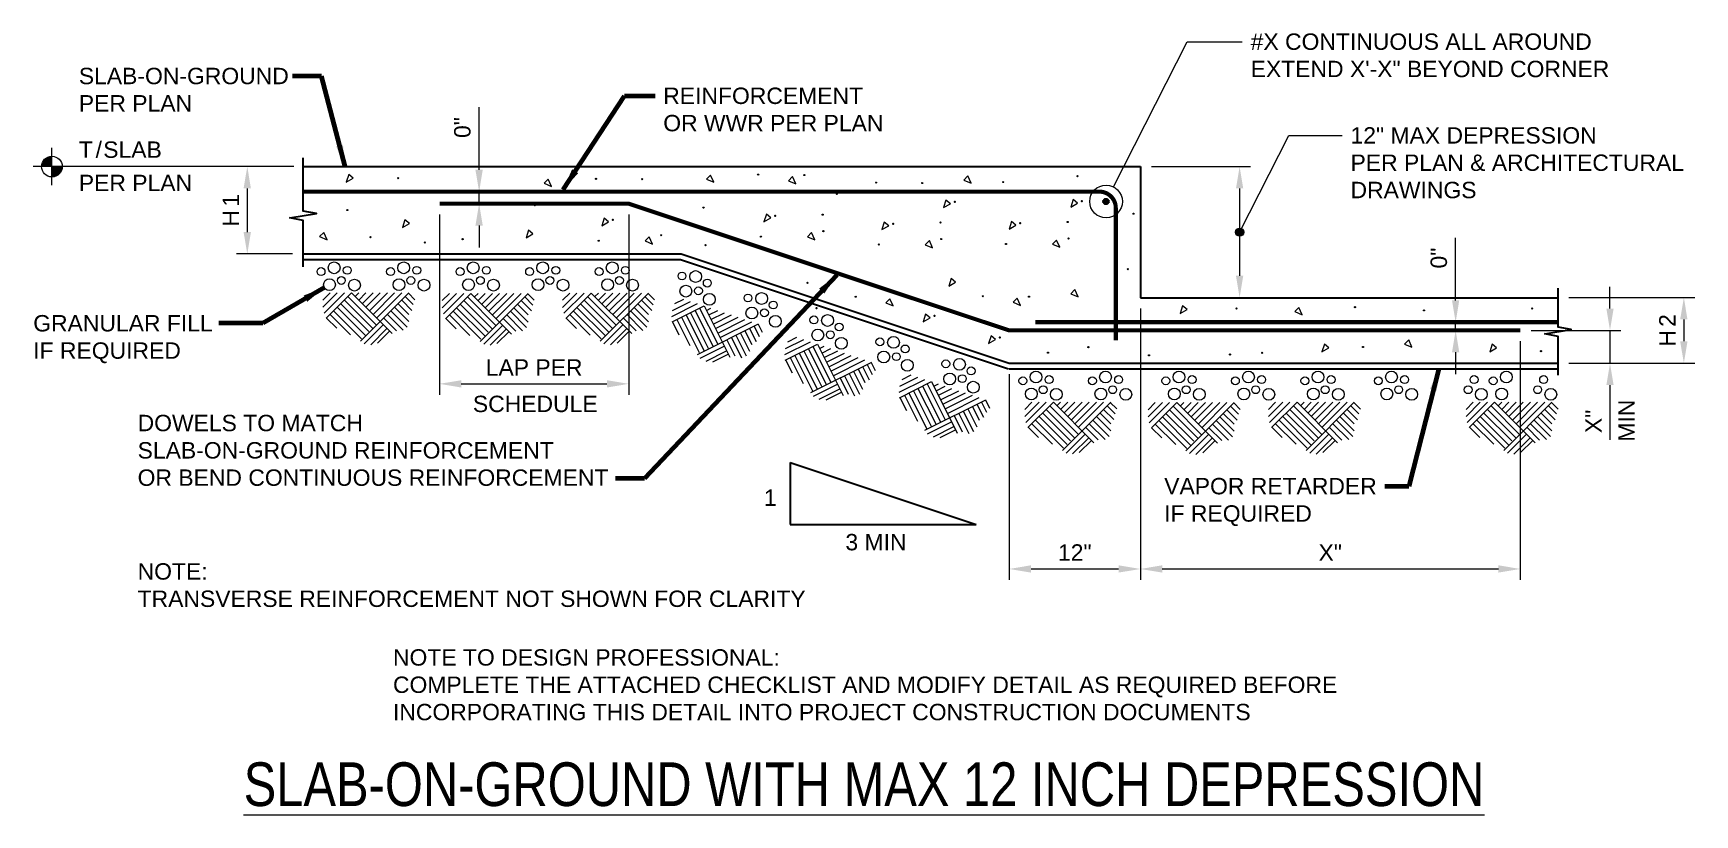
# Model space of a CAD drawing. Header units: inches. Extents: x 146 to 298, y 330 to 402.
import ezdxf

# ---------------------------------------------------------------- set-up
doc = ezdxf.new("R2010")
doc.units = ezdxf.units.IN
doc.header["$LTSCALE"] = 5
doc.header["$MEASUREMENT"] = 0
doc.linetypes.add('HIDDEN', pattern=[0.375, 0.25, -0.125])
for name, color, linetype, lineweight in [('S-ANNO-DIMS', 1, 'Continuous', 20), ('S-ANNO-TEXT', 7, 'Continuous', 20), ('S-DELT-PATT', 7, 'Continuous', 15), ('S-DETL', 3, 'Continuous', 30)]:
    doc.layers.add(name, color=color, linetype=linetype, lineweight=lineweight)
doc.styles.add('Romans', font='arial.ttf')
doc.dimstyles.get("Standard").update_dxf_attribs({"dimtxt": 0.18, "dimasz": 0.18, "dimexe": 0.18, "dimexo": 0.0625, "dimgap": 0.09, "dimtad": 0, "dimtih": 1, "dimtoh": 1, "dimdec": 4, "dimzin": 0, "dimdsep": 46, "dimtxsty": 'Standard', "dimcen": 0.09, "dimadec": 0, "dimazin": 0, "dimtfac": 1, "dimtdec": 4, "dimtofl": 0, "dimtmove": 0, "dimatfit": 3, "dimfxl": 1, "dimtolj": 1, "dimtzin": 0, "dimarcsym": 0})

# ---------------------------------------------------------------- blocks, each defined once
blk = doc.blocks.new('*D2')
at = {"layer": 'Defpoints', "color": 0, "transparency": 16777216}
for p in [(246.82, 377.8), (234.82, 371.8), (246.82, 352.96)]:
    blk.add_point(p, dxfattribs=at)
at = {"layer": 'S-ANNO-DIMS', "transparency": 16777216}
for p, q in [((246.82, 376.8), (246.82, 351.96)), ((234.82, 370.8), (234.82, 351.96)), ((236.82, 352.96), (244.82, 352.96))]:
    blk.add_line(p, q, dxfattribs=at)
for points in [[(236.82, 353.3), (236.82, 352.63), (234.82, 352.96)], [(244.82, 353.3), (244.82, 352.63), (246.82, 352.96)]]:
    blk.add_solid(points, dxfattribs=at)
at = {"layer": 'S-ANNO-DIMS', "transparency": 16777216, "insert": (240.82, 354.47), "char_height": 1.5, "attachment_point": 5, "style": 'Romans'}
blk.add_mtext('\\A1;12"', dxfattribs=at)
blk = doc.blocks.new('*D3')
at = {"layer": 'Defpoints', "color": 0, "transparency": 16777216}
for p in [(182.7, 386.4), (200.02, 386.4), (200.02, 369.91)]:
    blk.add_point(p, dxfattribs=at)
at = {"layer": 'S-ANNO-DIMS', "transparency": 16777216}
for p, q in [((182.7, 385.4), (182.7, 368.91)), ((200.02, 385.4), (200.02, 368.91)), ((184.7, 369.91), (198.02, 369.91))]:
    blk.add_line(p, q, dxfattribs=at)
for points in [[(184.7, 370.24), (184.7, 369.57), (182.7, 369.91)], [(198.02, 370.24), (198.02, 369.57), (200.02, 369.91)]]:
    blk.add_solid(points, dxfattribs=at)
blk = doc.blocks.new('*D4')
at = {"layer": 'Defpoints', "color": 0, "transparency": 16777216}
for p in [(285.03, 377.8), (285.03, 371.8), (296.54, 371.8)]:
    blk.add_point(p, dxfattribs=at)
at = {"layer": 'S-ANNO-DIMS', "transparency": 16777216}
for p, q in [((286.03, 377.8), (297.54, 377.8)), ((296.54, 375.8), (296.54, 373.8)), ((286.03, 371.8), (297.54, 371.8))]:
    blk.add_line(p, q, dxfattribs=at)
for points in [[(296.2, 375.8), (296.87, 375.8), (296.54, 377.8)], [(296.2, 373.8), (296.87, 373.8), (296.54, 371.8)]]:
    blk.add_solid(points, dxfattribs=at)
at = {"layer": 'S-ANNO-DIMS', "transparency": 16777216, "insert": (295.03, 374.8), "char_height": 1.5, "attachment_point": 5, "rotation": 90, "style": 'Romans'}
blk.add_mtext('\\A1;{\\T1.2;H}2', dxfattribs=at)
blk = doc.blocks.new('*D5')
at = {"layer": 'Defpoints', "color": 0, "transparency": 16777216}
for p in [(271.03, 375.55), (269.28, 374.8), (275.66, 374.8)]:
    blk.add_point(p, dxfattribs=at)
at = {"layer": 'S-ANNO-DIMS', "transparency": 16777216}
for p, q in [((275.66, 377.55), (275.66, 383.28)), ((272.03, 375.55), (276.66, 375.55)), ((275.66, 374.8), (275.66, 375.55)), ((270.28, 374.8), (276.66, 374.8)), ((275.66, 372.8), (275.66, 370.8))]:
    blk.add_line(p, q, dxfattribs=at)
for points in [[(275.33, 377.55), (275.99, 377.55), (275.66, 375.55)], [(275.33, 372.8), (275.99, 372.8), (275.66, 374.8)]]:
    blk.add_solid(points, dxfattribs=at)
at = {"layer": 'S-ANNO-DIMS', "transparency": 16777216, "insert": (274.13, 381.42), "char_height": 1.5, "attachment_point": 5, "rotation": 90, "style": 'Romans'}
blk.add_mtext('\\A1;0"', dxfattribs=at)
blk = doc.blocks.new('*D0')
at = {"layer": 'Defpoints', "color": 0, "transparency": 16777216}
for p in [(181.7, 387.5), (182.7, 386.4), (186.33, 386.4)]:
    blk.add_point(p, dxfattribs=at)
at = {"layer": 'S-ANNO-DIMS', "transparency": 16777216}
for p, q in [((186.33, 389.5), (186.33, 395.23)), ((182.7, 387.5), (187.33, 387.5)), ((183.7, 386.4), (187.33, 386.4)), ((186.33, 386.4), (186.33, 387.5)), ((186.33, 384.4), (186.33, 382.4))]:
    blk.add_line(p, q, dxfattribs=at)
for points in [[(185.99, 389.5), (186.66, 389.5), (186.33, 387.5)], [(185.99, 384.4), (186.66, 384.4), (186.33, 386.4)]]:
    blk.add_solid(points, dxfattribs=at)
at = {"layer": 'S-ANNO-DIMS', "transparency": 16777216, "insert": (184.8, 393.37), "char_height": 1.5, "attachment_point": 5, "rotation": 90, "style": 'Romans'}
blk.add_mtext('\\A1;0"', dxfattribs=at)
blk = doc.blocks.new('*D1')
at = {"layer": 'Defpoints', "color": 0, "transparency": 16777216}
for p in [(281.57, 374.8), (246.82, 371.8), (281.57, 352.96)]:
    blk.add_point(p, dxfattribs=at)
at = {"layer": 'S-ANNO-DIMS', "transparency": 16777216}
for p, q in [((281.57, 373.8), (281.57, 351.96)), ((246.82, 370.8), (246.82, 351.96)), ((248.82, 352.96), (279.57, 352.96))]:
    blk.add_line(p, q, dxfattribs=at)
for points in [[(248.82, 353.3), (248.82, 352.63), (246.82, 352.96)], [(279.57, 353.3), (279.57, 352.63), (281.57, 352.96)]]:
    blk.add_solid(points, dxfattribs=at)
at = {"layer": 'S-ANNO-DIMS', "transparency": 16777216, "insert": (264.19, 354.46), "char_height": 1.5, "attachment_point": 5, "style": 'Romans'}
blk.add_mtext('\\A1;X"', dxfattribs=at)
blk = doc.blocks.new('*D6')
at = {"layer": 'Defpoints', "color": 0, "transparency": 16777216}
for p in [(170.26, 389.8), (165.12, 381.8), (170.26, 381.8)]:
    blk.add_point(p, dxfattribs=at)
at = {"layer": 'S-ANNO-DIMS', "transparency": 16777216}
for p, q in [((169.26, 389.8), (164.12, 389.8)), ((165.12, 387.8), (165.12, 383.8)), ((169.26, 381.8), (164.12, 381.8))]:
    blk.add_line(p, q, dxfattribs=at)
for points in [[(164.78, 387.8), (165.45, 387.8), (165.12, 389.8)], [(164.78, 383.8), (165.45, 383.8), (165.12, 381.8)]]:
    blk.add_solid(points, dxfattribs=at)
at = {"layer": 'S-ANNO-DIMS', "transparency": 16777216, "insert": (163.61, 385.8), "char_height": 1.5, "attachment_point": 5, "rotation": 90, "style": 'Romans'}
blk.add_mtext('\\A1;{\\T1.2;H}1', dxfattribs=at)

msp = doc.modelspace()

# ---------------------------------------------------------------- hatches: boundary and pattern name
at = {"layer": 'S-ANNO-DIMS'}
h = msp.add_hatch(color=256, dxfattribs=at)
h.dxf.hatch_style = 1
h.paths.add_polyline_path([(255.897322, 384.1713202, -1), (255.897322, 383.4213202, -1)])
h = msp.add_hatch(color=256, dxfattribs=at)
h.dxf.hatch_style = 1
h.paths.add_polyline_path([(255.897322, 384.1713202, -1), (255.897322, 383.4213202, -1)])
h = msp.add_hatch(color=256, dxfattribs=at)
h.dxf.hatch_style = 1
h.paths.add_polyline_path([(255.897322, 384.1713202, -1), (255.897322, 383.4213202, -1)])
at = {"layer": 'S-ANNO-TEXT'}
h = msp.add_hatch(color=256, dxfattribs=at)
h.dxf.hatch_style = 1
edge = h.paths.add_edge_path()
edge.add_arc((147.2472166, 389.7963202), 0.945832, 90, 180)
edge.add_line((146.3013846, 389.7963202), (147.2472166, 389.7963202))
edge.add_line((147.2472166, 389.7963202), (147.2472166, 390.7421522))
edge = h.paths.add_edge_path()
edge.add_line((147.2472166, 389.7963202), (147.2472166, 388.8504882))
edge.add_arc((147.2472166, 389.7963202), 0.945832, 270, 360)
edge.add_line((148.1930486, 389.7963202), (147.2472166, 389.7963202))
at = {"layer": 'S-DETL', "linetype": 'Continuous'}
h = msp.add_hatch(color=256, dxfattribs=at)
h.dxf.hatch_style = 1
h.paths.add_polyline_path([(243.4304675, 386.5998262, 1), (243.9304675, 386.5998262, 1)])

# ---------------------------------------------------------------- linework, layer by layer
at = {"layer": 'S-ANNO-DIMS'}
for p, q in [((247.822687, 389.7963202), (256.897322, 389.7963202)), ((255.897322, 387.7963202), (255.897322, 379.7963202)), ((289.7817181, 376.7963202), (289.7817181, 378.7963202)), ((267.6607924, 377.7963202), (254.897322, 377.7963202)), ((282.566782, 374.7963202), (290.7817181, 374.7963202)), ((289.7817181, 374.7963202), (289.7817181, 371.7963202)), ((289.7817181, 371.7963202), (290.7817181, 371.7963202)), ((289.7817181, 369.7963202), (289.7817181, 364.7826777))]:
    msp.add_line(p, q, dxfattribs=at)
msp.add_lwpolyline([(255.897322, 383.7632389), (260.3885202, 392.6266079), (265.2696023, 392.6266079)], dxfattribs=at)
msp.add_circle((255.897322, 383.7963202), 0.375, dxfattribs=at)
msp.add_circle((255.897322, 383.7963202), 0.375, dxfattribs=at)
msp.add_circle((255.897322, 383.7963202), 0.375, dxfattribs=at)
for points in [[(255.5639886, 387.7963202), (256.2306553, 387.7963202), (255.897322, 389.7963202)], [(255.5639886, 379.7963202), (256.2306553, 379.7963202), (255.897322, 377.7963202)], [(289.4483848, 376.7963202), (290.1150514, 376.7963202), (289.7817181, 374.7963202)], [(289.4483848, 369.7963202), (290.1150514, 369.7963202), (289.7817181, 371.7963202)]]:
    msp.add_solid(points, dxfattribs=at)
at = {"layer": 'S-ANNO-TEXT'}
for p, q in [((147.2472166, 388.085839), (147.2472166, 391.5068015)), ((169.3765985, 389.7963202), (145.5367354, 389.7963202)), ((147.2472166, 389.2207368), (147.2472166, 390.3719036))]:
    msp.add_line(p, q, dxfattribs=at)
msp.add_lwpolyline([(244.3591178, 387.9341421), (251.1097245, 401.2067246), (256.1332916, 401.2067246)], dxfattribs=at)
for centre, radius in [((147.2472166, 389.7963202), 0.945832), ((243.6804675, 386.5998262), 1.4969854)]:
    msp.add_circle(centre, radius, dxfattribs=at)
at = {"layer": 'S-DELT-PATT'}
for p, q in [((172.0321441, 376.9181184), (173.3431244, 378.2290986)), ((172.0321441, 377.5736085), (172.6876342, 378.2290986)), ((172.1427581, 376.3732422), (173.9986145, 378.2290986)), ((172.3341202, 375.9091142), (174.6541046, 378.2290986)), ((173.6708694, 377.2458634), (176.2293211, 374.6874035)), ((173.9986145, 377.5736085), (176.6252618, 374.9469612)), ((174.3263596, 377.9013536), (176.9359559, 375.2917572)), ((174.6541046, 378.2290986), (178.3718234, 374.5113798)), ((174.9818497, 377.9013536), (175.3095947, 378.2290986)), ((175.3095947, 377.5736085), (175.9650849, 378.2290986)), ((175.4845696, 373.8156426), (179.8980256, 378.2290986)), ((175.6373398, 377.2458634), (176.620575, 378.2290986)), ((175.9650849, 376.9181184), (177.2760651, 378.2290986)), ((176.2928299, 376.5903733), (177.9315553, 378.2290986)), ((176.620575, 376.2626282), (178.5870454, 378.2290986)), ((176.9483201, 375.9348832), (179.2425355, 378.2290986)), ((178.9147904, 377.2458634), (179.8980256, 376.2626282)), ((179.2425355, 377.5736085), (180.1848599, 376.6312759)), ((179.5702806, 377.9013536), (180.3080265, 377.1635994)), ((179.8659066, 378.1969796), (180.4502187, 377.6126593)), ((182.9572527, 376.8769143), (184.2682329, 378.1878946)), ((182.9572527, 377.5324044), (183.6127428, 378.1878946)), ((183.0678666, 376.3320381), (184.9237231, 378.1878946)), ((183.2592288, 375.8679102), (185.5792132, 378.1878946)), ((184.595978, 377.2046594), (187.1544297, 374.6461995)), ((184.9237231, 377.5324044), (187.5503703, 374.9057572)), ((185.2514681, 377.8601495), (187.8610644, 375.2505532)), ((185.5792132, 378.1878946), (189.296932, 374.4701758)), ((185.9069582, 377.8601495), (186.2347033, 378.1878946)), ((186.2347033, 377.5324044), (186.8901934, 378.1878946)), ((186.4096782, 373.7744386), (190.8231342, 378.1878946)), ((186.5624484, 377.2046594), (187.5456836, 378.1878946)), ((186.8901934, 376.8769143), (188.2011737, 378.1878946)), ((187.2179385, 376.5491693), (188.8566638, 378.1878946)), ((187.5456836, 376.2214242), (189.5121539, 378.1878946)), ((187.8734286, 375.8936791), (190.1676441, 378.1878946)), ((189.839899, 377.2046594), (190.8231342, 376.2214242)), ((190.1676441, 377.5324044), (191.1099685, 376.5900718)), ((190.4953891, 377.8601495), (191.2331351, 377.1223954)), ((190.7910152, 378.1557756), (191.3753273, 377.5714553)), ((193.9609413, 376.9105908), (195.2719216, 378.221571)), ((193.9609413, 377.5660809), (194.6164315, 378.221571)), ((194.0715553, 376.3657146), (195.9274117, 378.221571)), ((194.2629175, 375.9015866), (196.5829019, 378.221571)), ((195.5996667, 377.2383358), (198.1581184, 374.6798759)), ((195.9274117, 377.5660809), (198.554059, 374.9394336)), ((196.2551568, 377.893826), (198.8647531, 375.2842296)), ((196.5829019, 378.221571), (200.3006206, 374.5038522)), ((196.9106469, 377.893826), (197.238392, 378.221571)), ((197.238392, 377.5660809), (197.8938821, 378.221571)), ((197.4133669, 373.808115), (201.8268229, 378.221571)), ((197.5661371, 377.2383358), (198.5493722, 378.221571)), ((197.8938821, 376.9105908), (199.2048624, 378.221571)), ((198.2216272, 376.5828457), (199.8603525, 378.221571)), ((198.5493722, 376.2551006), (200.5158426, 378.221571)), ((198.8771173, 375.9273556), (201.1713328, 378.221571)), ((200.8435877, 377.2383358), (201.8268229, 376.2551006)), ((201.1713328, 377.5660809), (202.1136572, 376.6237483)), ((201.4990778, 377.893826), (202.2368238, 377.1560718)), ((201.7947039, 378.189452), (202.379016, 377.6051317)), ((203.9463569, 376.0766376), (206.293547, 377.2509906)), ((203.9812582, 375.5758221), (206.915453, 377.0438671)), ((204.0135817, 376.6285491), (205.6716409, 377.4581141)), ((204.2207052, 377.2504551), (205.0497348, 377.6652377)), ((206.915453, 377.0438671), (209.2679596, 372.341891)), ((172.3598892, 375.9348832), (173.2987805, 374.9959919)), ((172.6876342, 376.2626282), (174.5641632, 374.3860911)), ((173.0153793, 376.5903733), (175.573831, 374.0319134)), ((173.3431244, 376.9181184), (175.918627, 374.3426157)), ((177.6038102, 375.9348832), (178.7677558, 374.7709294)), ((177.9315553, 376.2626282), (179.3853176, 374.8088576)), ((178.2593003, 376.5903733), (179.7471646, 375.102509)), ((178.5870454, 376.9181184), (179.8980256, 375.6071381)), ((183.2849977, 375.8936791), (184.223889, 374.9547878)), ((183.6127428, 376.2214242), (185.4892717, 374.344887)), ((183.9404879, 376.5491693), (186.4989396, 373.9907093)), ((184.2682329, 376.8769143), (186.8437356, 374.3014117)), ((188.5289188, 375.8936791), (189.6928644, 374.7297253)), ((188.8566638, 376.2214242), (190.3104262, 374.7676536)), ((189.1844089, 376.5491693), (190.6722731, 375.061305)), ((189.5121539, 376.8769143), (190.8231342, 375.5659341)), ((194.2886864, 375.9273556), (195.2275777, 374.9884643)), ((194.6164315, 376.2551006), (196.4929604, 374.3785635)), ((194.9441765, 376.5828457), (197.5026283, 374.0243858)), ((195.2719216, 376.9105908), (197.8474243, 374.3350881)), ((199.5326074, 375.9273556), (200.6965531, 374.7634018)), ((199.8603525, 376.2551006), (201.3141149, 374.8013301)), ((200.1880976, 376.5828457), (201.6759618, 375.0949814)), ((200.5158426, 376.9105908), (201.8268229, 375.5996105)), ((204.0138494, 375.5921282), (204.6079632, 374.4046677)), ((204.4283642, 375.7995195), (205.6157959, 373.4261762)), ((204.842879, 376.0069107), (206.4618194, 372.7711072)), ((205.2573938, 376.214302), (206.8871263, 372.9569411)), ((205.6719086, 376.4216933), (207.2908489, 373.1858898)), ((206.0864234, 376.6290846), (207.7485193, 373.3070386)), ((206.5009382, 376.8364758), (208.1522445, 373.535995)), ((207.1228443, 376.6293523), (207.5373591, 376.8367436)), ((207.3302356, 376.2148375), (208.1592651, 376.62962)), ((207.5376268, 375.8003227), (208.7811712, 376.4224965)), ((207.7450181, 375.3858079), (209.4030773, 376.215373)), ((207.9524094, 374.9712931), (210.0249833, 376.0082495)), ((208.1598006, 374.5567783), (210.6468894, 375.8011259)), ((208.3671919, 374.1422635), (211.2687955, 375.5940024)), ((175.8191307, 373.5761359), (177.5580313, 375.3150365)), ((176.4158151, 373.4908976), (177.8989926, 374.9740751)), ((177.0295423, 373.6272805), (178.1376648, 374.735403)), ((186.7442392, 373.5349319), (188.4831398, 375.2738325)), ((187.3409237, 373.4496936), (188.8241012, 374.9328711)), ((187.9546509, 373.5860765), (189.0627734, 374.6941989)), ((197.7479279, 373.5686083), (199.4868285, 375.3075089)), ((198.3446124, 373.48337), (199.8277899, 374.9665475)), ((198.9583396, 373.6197529), (200.066462, 374.7278754)), ((206.3087935, 372.5941221), (211.8907015, 375.3868789)), ((208.989098, 373.93514), (209.7256195, 372.4630347)), ((209.4036128, 374.1425313), (210.3235252, 372.3038809)), ((209.8181275, 374.3499225), (210.7596217, 372.4681497)), ((210.2326423, 374.5573138), (211.0622074, 372.8992546)), ((210.6471571, 374.7647051), (211.2693309, 373.5211607)), ((211.0616719, 374.9720963), (211.6579555, 373.780286)), ((211.4761867, 375.1794876), (211.9430167, 374.2464174)), ((211.8500791, 375.3665545), (212.2198188, 374.6275394)), ((214.3659221, 373.137311), (216.0239813, 373.9668761)), ((214.5730456, 373.7592171), (215.4020752, 374.1739996)), ((206.5505333, 372.2611711), (208.7498037, 373.3615166)), ((207.0897128, 371.991758), (208.965558, 372.9302865)), ((207.7150903, 371.9272262), (209.1165855, 372.6284264)), ((214.2986973, 372.5853995), (216.6458874, 373.7597526)), ((214.3335986, 372.084584), (217.2677934, 373.5526291)), ((215.1952194, 372.5156727), (216.8141598, 369.2798692)), ((215.6097342, 372.723064), (217.2394667, 369.4657031)), ((216.024249, 372.9304552), (217.6431893, 369.6946517)), ((216.4387638, 373.1378465), (218.1008597, 369.8158006)), ((216.8532786, 373.3452378), (218.5045849, 370.044757)), ((217.2677934, 373.5526291), (219.6203, 368.850653)), ((217.4751847, 373.1381143), (217.8896995, 373.3455055)), ((217.682576, 372.7235995), (218.5116055, 373.138382)), ((217.8899672, 372.3090847), (219.1335116, 372.9312585)), ((218.0973585, 371.8945699), (219.7554177, 372.7241349)), ((218.3047498, 371.4800551), (220.3773237, 372.5170114)), ((214.3661899, 372.1008902), (214.9603036, 370.9134296)), ((214.7807046, 372.3082814), (215.9681363, 369.9349381)), ((216.6611339, 369.1028841), (222.2430419, 371.8956408)), ((218.512141, 371.0655403), (220.9992298, 372.3098879)), ((218.7195323, 370.6510255), (221.6211359, 372.1027644)), ((220.5849827, 371.0660758), (221.4145478, 369.4080166)), ((220.9994975, 371.273467), (221.6216713, 370.0299226)), ((221.4140123, 371.4808583), (222.0102959, 370.2890479)), ((221.8285271, 371.6882496), (222.2953571, 370.7551794)), ((222.2024195, 371.8753165), (222.5721592, 371.1363014)), ((216.9028737, 368.769933), (219.1021441, 369.8702785)), ((217.4420532, 368.50052), (219.3178984, 369.4390484)), ((219.3414384, 370.443902), (220.0779599, 368.9717967)), ((219.7559532, 370.6512932), (220.6758656, 368.8126429)), ((220.170468, 370.8586845), (221.1119621, 368.9769117)), ((224.7492527, 369.1403755), (227.0964428, 370.3147286)), ((224.784154, 368.63956), (227.7183488, 370.1076051)), ((224.8164775, 369.692287), (226.4745367, 370.5218521)), ((225.023601, 370.3141931), (225.8526306, 370.7289756)), ((226.4748044, 369.4854312), (228.0937448, 366.2496277)), ((226.8893192, 369.6928225), (228.5514151, 366.3707766)), ((227.303834, 369.9002138), (228.9551403, 366.599733)), ((227.7183488, 370.1076051), (230.0708554, 365.405629)), ((227.9257401, 369.6930903), (228.3402549, 369.9004815)), ((228.1331314, 369.2785755), (228.962161, 369.693358)), ((228.3405226, 368.8640607), (229.584067, 369.4862345)), ((218.0674307, 368.4359881), (219.4689259, 369.1371884)), ((224.8167453, 368.6558662), (225.410859, 367.4684056)), ((225.2312601, 368.8632574), (226.4186917, 366.4899141)), ((225.6457748, 369.0706487), (227.2647152, 365.8348452)), ((226.0602896, 369.27804), (227.6900221, 366.0206791)), ((227.1116893, 365.6578601), (232.6935973, 368.4506168)), ((228.5479139, 368.4495459), (230.2059731, 369.2791109)), ((228.7553052, 368.0350311), (230.8278791, 369.0719874)), ((228.9626964, 367.6205163), (231.4497852, 368.8648639)), ((229.1700877, 367.2060015), (232.0716913, 368.6577404)), ((231.8645677, 368.0358343), (232.4608513, 366.8440239)), ((232.2790825, 368.2432256), (232.7459125, 367.3101554)), ((232.6529749, 368.4302925), (233.0227146, 367.6912774)), ((236.2375409, 366.9181184), (237.5485211, 368.2290986)), ((236.2375409, 367.5736085), (236.893031, 368.2290986)), ((236.3481548, 366.3732422), (238.2040112, 368.2290986)), ((236.539517, 365.9091142), (238.8595014, 368.2290986)), ((238.5317563, 367.9013536), (241.1413526, 365.2917572)), ((238.8595014, 368.2290986), (242.5772201, 364.5113798)), ((239.1872464, 367.9013536), (239.5149915, 368.2290986)), ((239.5149915, 367.5736085), (240.1704816, 368.2290986)), ((239.6899664, 363.8156426), (244.1034224, 368.2290986)), ((239.8427366, 367.2458634), (240.8259717, 368.2290986)), ((240.1704816, 366.9181184), (241.4814619, 368.2290986)), ((240.4982267, 366.5903733), (242.136952, 368.2290986)), ((240.8259717, 366.2626282), (242.7924421, 368.2290986)), ((241.1537168, 365.9348832), (243.4479323, 368.2290986)), ((243.7756773, 367.9013536), (244.5134233, 367.1635994)), ((244.0713034, 368.1969796), (244.6556155, 367.6126593)), ((247.522635, 366.8769143), (248.8336153, 368.1878946)), ((247.522635, 367.5324044), (248.1781251, 368.1878946)), ((247.633249, 366.3320381), (249.4891054, 368.1878946)), ((247.8246111, 365.8679102), (250.1445955, 368.1878946)), ((249.8168505, 367.8601495), (252.4264468, 365.2505532)), ((250.1445955, 368.1878946), (253.8623143, 364.4701758)), ((250.4723406, 367.8601495), (250.8000857, 368.1878946)), ((250.8000857, 367.5324044), (251.4555758, 368.1878946)), ((250.9750605, 363.7744386), (255.3885165, 368.1878946)), ((251.1278307, 367.2046594), (252.1110659, 368.1878946)), ((251.4555758, 366.8769143), (252.766556, 368.1878946)), ((251.7833208, 366.5491693), (253.4220462, 368.1878946)), ((252.1110659, 366.2214242), (254.0775363, 368.1878946)), ((252.438811, 365.8936791), (254.7330264, 368.1878946)), ((255.0607715, 367.8601495), (255.7985174, 367.1223954)), ((255.3563975, 368.1557756), (255.9407096, 367.5714553)), ((258.5263237, 366.9105908), (259.8373039, 368.221571)), ((258.5263237, 367.5660809), (259.1818138, 368.221571)), ((258.6369377, 366.3657146), (260.4927941, 368.221571)), ((258.8282998, 365.9015866), (261.1482842, 368.221571)), ((260.8205391, 367.893826), (263.4301355, 365.2842296)), ((261.1482842, 368.221571), (264.866003, 364.5038522)), ((261.4760293, 367.893826), (261.8037743, 368.221571)), ((261.8037743, 367.5660809), (262.4592645, 368.221571)), ((261.9787492, 363.808115), (266.3922052, 368.221571)), ((262.1315194, 367.2383358), (263.1147546, 368.221571)), ((262.4592645, 366.9105908), (263.7702447, 368.221571)), ((262.7870095, 366.5828457), (264.4257348, 368.221571)), ((263.1147546, 366.2551006), (265.081225, 368.221571)), ((263.4424997, 365.9273556), (265.7367151, 368.221571)), ((266.0644602, 367.893826), (266.8022061, 367.1560718)), ((266.3600862, 368.189452), (266.9443983, 367.6051317)), ((276.6086262, 366.9105908), (277.9196064, 368.221571)), ((276.6086262, 367.5660809), (277.2641163, 368.221571)), ((276.7192401, 366.3657146), (278.5750966, 368.221571)), ((276.9106023, 365.9015866), (279.2305867, 368.221571)), ((278.9028416, 367.893826), (281.5124379, 365.2842296)), ((279.2305867, 368.221571), (282.9483055, 364.5038522)), ((279.5583317, 367.893826), (279.8860768, 368.221571)), ((279.8860768, 367.5660809), (280.5415669, 368.221571)), ((280.0610517, 363.808115), (284.4745077, 368.221571)), ((280.2138219, 367.2383358), (281.1970571, 368.221571)), ((280.5415669, 366.9105908), (281.8525472, 368.221571)), ((280.869312, 366.5828457), (282.5080373, 368.221571)), ((281.1970571, 366.2551006), (283.1635274, 368.221571)), ((281.5248021, 365.9273556), (283.8190176, 368.221571)), ((284.1467626, 367.893826), (284.8845086, 367.1560718)), ((284.4423887, 368.189452), (285.0267008, 367.6051317)), ((227.3534291, 365.324909), (229.5526995, 366.4252545)), ((229.7919938, 366.998878), (230.5285153, 365.5267727)), ((230.2065086, 367.2062692), (231.1264211, 365.3676189)), ((230.6210234, 367.4136605), (231.5625175, 365.5318877)), ((231.0355382, 367.6210518), (231.8651032, 365.9629926)), ((231.4500529, 367.828443), (232.0722268, 366.5848986)), ((237.220776, 366.5903733), (239.7792278, 364.0319134)), ((237.5485211, 366.9181184), (240.1240238, 364.3426157)), ((237.8762662, 367.2458634), (240.4347179, 364.6874035)), ((238.2040112, 367.5736085), (240.8306585, 364.9469612)), ((242.4646971, 366.5903733), (243.9525613, 365.102509)), ((242.7924421, 366.9181184), (244.1034224, 365.6071381)), ((243.1201872, 367.2458634), (244.1034224, 366.2626282)), ((243.4479323, 367.5736085), (244.3902567, 366.6312759)), ((248.5058702, 366.5491693), (251.0643219, 363.9907093)), ((248.8336153, 366.8769143), (251.4091179, 364.3014117)), ((249.1613603, 367.2046594), (251.719812, 364.6461995)), ((249.4891054, 367.5324044), (252.1157527, 364.9057572)), ((253.7497912, 366.5491693), (255.2376555, 365.061305)), ((254.0775363, 366.8769143), (255.3885165, 365.5659341)), ((254.4052814, 367.2046594), (255.3885165, 366.2214242)), ((254.7330264, 367.5324044), (255.6753508, 366.5900718)), ((259.5095589, 366.5828457), (262.0680106, 364.0243858)), ((259.8373039, 366.9105908), (262.4128066, 364.3350881)), ((260.165049, 367.2383358), (262.7235007, 364.6798759)), ((260.4927941, 367.5660809), (263.1194413, 364.9394336)), ((264.7534799, 366.5828457), (266.2413442, 365.0949814)), ((265.081225, 366.9105908), (266.3922052, 365.5996105)), ((265.40897, 367.2383358), (266.3922052, 366.2551006)), ((265.7367151, 367.5660809), (266.6790395, 366.6237483)), ((277.5918614, 366.5828457), (280.1503131, 364.0243858)), ((277.9196064, 366.9105908), (280.4951091, 364.3350881)), ((278.2473515, 367.2383358), (280.8058032, 364.6798759)), ((278.5750966, 367.5660809), (281.2017438, 364.9394336)), ((282.8357824, 366.5828457), (284.3236466, 365.0949814)), ((283.1635274, 366.9105908), (284.4745077, 365.5996105)), ((283.4912725, 367.2383358), (284.4745077, 366.2551006)), ((283.8190176, 367.5660809), (284.761342, 366.6237483)), ((227.8926086, 365.055496), (229.7684538, 365.9940244)), ((228.5179861, 364.9909641), (229.9194813, 365.6921644)), ((236.5652859, 365.9348832), (237.5041772, 364.9959919)), ((236.893031, 366.2626282), (238.7695599, 364.3860911)), ((240.0245274, 363.5761359), (241.763428, 365.3150365)), ((240.6212119, 363.4908976), (242.1043894, 364.9740751)), ((241.8092069, 365.9348832), (242.9731526, 364.7709294)), ((242.136952, 366.2626282), (243.5907144, 364.8088576)), ((247.8503801, 365.8936791), (248.7892714, 364.9547878)), ((248.1781251, 366.2214242), (250.0546541, 364.344887)), ((251.3096216, 363.5349319), (253.0485222, 365.2738325)), ((251.906306, 363.4496936), (253.3894835, 364.9328711)), ((253.0943011, 365.8936791), (254.2582467, 364.7297253)), ((253.4220462, 366.2214242), (254.8758086, 364.7676536)), ((258.8540688, 365.9273556), (259.79296, 364.9884643)), ((259.1818138, 366.2551006), (261.0583428, 364.3785635)), ((262.3133102, 363.5686083), (264.0522108, 365.3075089)), ((262.9099947, 363.48337), (264.3931722, 364.9665475)), ((264.0979898, 365.9273556), (265.2619354, 364.7634018)), ((264.4257348, 366.2551006), (265.8794972, 364.8013301)), ((276.9363712, 365.9273556), (277.8752625, 364.9884643)), ((277.2641163, 366.2551006), (279.1406452, 364.3785635)), ((280.3956127, 363.5686083), (282.1345133, 365.3075089)), ((280.9922972, 363.48337), (282.4754747, 364.9665475)), ((282.1802923, 365.9273556), (283.3442379, 364.7634018)), ((282.5080373, 366.2551006), (283.9617997, 364.8013301)), ((241.2349391, 363.6272805), (242.3430615, 364.735403)), ((252.5200332, 363.5860765), (253.6281557, 364.6941989)), ((263.5237219, 363.6197529), (264.6318444, 364.7278754)), ((281.6060244, 363.6197529), (282.7141469, 364.7278754))]:
    msp.add_line(p, q, dxfattribs=at)
at = {"layer": 'S-DELT-PATT', "flags": 128}
for points in [[(174.3965927, 389.0732144), (174.1763016, 388.3740398), (174.8063707, 388.7368053)], [(192.2721424, 388.264465), (192.9464054, 387.9768147), (192.6470352, 388.6393578)], [(207.1150687, 388.6428101), (207.7893317, 388.3551598), (207.4899614, 389.0177028)], [(214.6178213, 388.5035508), (215.2920843, 388.2159005), (214.9927141, 388.8784435)], [(230.6744217, 388.5648561), (231.3486846, 388.2772057), (231.0493144, 388.9397488)], [(229.0367408, 386.7348282), (228.8164497, 386.0356537), (229.4465188, 386.3984191)], [(240.6687491, 386.7802282), (240.448458, 386.0810536), (241.0785271, 386.4438191)], [(179.5370701, 384.9098269), (179.316779, 384.2106523), (179.9468481, 384.5734178)], [(197.7631519, 385.0706072), (197.5428608, 384.3714326), (198.1729299, 384.7341981)], [(212.6060782, 385.4489523), (212.3857871, 384.7497777), (213.0158562, 385.1125432)], [(223.3899179, 384.7225335), (223.1696268, 384.0233589), (223.7996959, 384.3861244)], [(235.0219263, 384.7679335), (234.8016352, 384.0687589), (235.4317043, 384.4315244)], [(171.7390114, 383.3910165), (172.4132744, 383.1033662), (172.1139041, 383.7659092)], [(190.8372493, 383.9797075), (190.6169582, 383.2805329), (191.2470273, 383.6432984)], [(201.5123781, 382.9958264), (202.1866411, 382.7081761), (201.8872708, 383.3707192)], [(216.3553044, 383.3741715), (217.0295674, 383.0865212), (216.7301971, 383.7490642)], [(238.7711525, 382.6931528), (239.4454154, 382.4055024), (239.1460452, 383.0680455)], [(227.1391441, 382.6477528), (227.8134071, 382.3601024), (227.5140369, 383.0226455)], [(229.5024795, 379.5580405), (229.2821884, 378.8588659), (229.9122575, 379.2216313)], [(240.4429275, 378.1578844), (241.1171905, 377.8702341), (240.8178202, 378.5327771)], [(223.5381586, 377.3247604), (224.2124216, 377.0371101), (223.9130513, 377.6996532)], [(235.1701669, 377.3701604), (235.8444299, 377.0825101), (235.5450597, 377.7450531)], [(250.6846056, 377.0418355), (250.4643145, 376.3426609), (251.0943836, 376.7054264)], [(227.1732383, 376.2824566), (226.9529472, 375.583282), (227.5830163, 375.9460475)], [(260.9362937, 376.5211739), (261.6105567, 376.2335236), (261.3111864, 376.8960667)], [(233.1584238, 374.3155619), (232.9381327, 373.6163873), (233.5682018, 373.9791528)], [(270.988953, 373.5481128), (271.6632159, 373.2604624), (271.3638457, 373.9230055)], [(263.6509078, 373.5370206), (263.4306167, 372.837846), (264.0606858, 373.2006115)], [(279.0039077, 373.5370206), (278.7836167, 372.837846), (279.4136857, 373.2006115)]]:
    msp.add_lwpolyline(points, close=True, dxfattribs=at)
for points in [[(178.9773163, 388.7359198, -1), (178.8736363, 388.7359198, -1)], [(197.0665798, 388.6802511, -1), (196.9628998, 388.6802511, -1)], [(201.2918288, 388.6407946, -1), (201.1881488, 388.6407946, -1)], [(211.9095061, 389.0585961, -1), (211.8058261, 389.0585961, -1)], [(216.1347551, 389.0191396, -1), (216.0310751, 389.0191396, -1)], [(222.6933458, 388.3321774, -1), (222.5896658, 388.3321774, -1)], [(226.9185949, 388.2927209, -1), (226.8149149, 388.2927209, -1)], [(234.3253542, 388.3775774, -1), (234.2216742, 388.3775774, -1)], [(241.1283839, 388.9224337, -1), (241.0247039, 388.9224337, -1)], [(206.9031372, 386.0396838, -1), (206.7994572, 386.0396838, -1)], [(174.3243032, 385.8126897, -1), (174.2206232, 385.8126897, -1)], [(217.8061707, 385.3983433, -1), (217.7024907, 385.3983433, -1)], [(228.5900105, 384.6719245, -1), (228.4863305, 384.6719245, -1)], [(240.2220188, 384.7173245, -1), (240.1183388, 384.7173245, -1)], [(246.2460506, 385.4837734, -1), (246.1423706, 385.4837734, -1)], [(176.451394, 383.3323722, -1), (176.347714, 383.3323722, -1)], [(184.8711334, 383.1552061, -1), (184.7674534, 383.1552061, -1)], [(197.3164216, 383.0077035, -1), (197.2127416, 383.0077035, -1)], [(203.0293119, 383.5114153, -1), (202.9256319, 383.5114153, -1)], [(212.1593479, 383.3860485, -1), (212.0556679, 383.3860485, -1)], [(217.8722381, 383.8897603, -1), (217.7685581, 383.8897603, -1)], [(228.6560779, 383.1633416, -1), (228.5523979, 383.1633416, -1)], [(240.2880862, 383.2087416, -1), (240.1844062, 383.2087416, -1)], [(181.4146104, 382.8451654, -1), (181.3109304, 382.8451654, -1)], [(207.0819977, 382.5984356, -1), (206.9783177, 382.5984356, -1)], [(222.9431877, 382.6596298, -1), (222.8395077, 382.6596298, -1)], [(234.575196, 382.7050298, -1), (234.471516, 382.7050298, -1)], [(245.72998, 380.4117526, -1), (245.6263, 380.4117526, -1)], [(216.4273863, 379.1571848, -1), (216.3237063, 379.1571848, -1)], [(220.8298433, 377.8798058, -1), (220.7261633, 377.8798058, -1)], [(232.4618517, 377.9252058, -1), (232.3581717, 377.9252058, -1)], [(236.6871007, 377.8857492, -1), (236.5834207, 377.8857492, -1)], [(266.5016839, 376.9301121, -1), (266.3980039, 376.9301121, -1)], [(255.664276, 376.801161, -1), (255.560596, 376.801161, -1)], [(272.823509, 376.6292297, -1), (272.719829, 376.6292297, -1)], [(282.7147983, 376.801161, -1), (282.6111183, 376.801161, -1)], [(238.4245837, 372.7563699, -1), (238.3209037, 372.7563699, -1)], [(242.1161008, 373.2632152, -1), (242.0124208, 373.2632152, -1)], [(247.6667827, 372.5152478, -1), (247.5631027, 372.5152478, -1)], [(255.073542, 372.6001043, -1), (254.969862, 372.6001043, -1)], [(258.0209558, 372.7434672, -1), (257.9172758, 372.7434672, -1)], [(267.2331262, 373.2759776, -1), (267.1294462, 373.2759776, -1)], [(283.5225515, 372.8945187, -1), (283.4188715, 372.8945187, -1)]]:
    msp.add_lwpolyline(points, format="xyb", close=True, dxfattribs=at)
at = {"layer": 'S-DELT-PATT'}
for centre, radius in [((171.8662437, 380.1834531), 0.3599856), ((173.0652583, 380.5316266), 0.5399784), ((174.2642728, 380.2995109), 0.3599856), ((178.2260816, 380.1834531), 0.3599856), ((179.4250961, 380.5316266), 0.5399784), ((180.6241106, 380.2995109), 0.3599856), ((184.5859194, 380.1834531), 0.3599856), ((185.7849339, 380.5316266), 0.5399784), ((186.9839485, 380.2995109), 0.3599856), ((190.9457572, 380.1834531), 0.3599856), ((192.1447718, 380.5316266), 0.5399784), ((193.3437863, 380.2995109), 0.3599856), ((197.3055951, 380.1834531), 0.3599856), ((198.5046096, 380.5316266), 0.5399784), ((199.7036242, 380.2995109), 0.3599856), ((204.8879705, 379.7790059), 0.3599856), ((206.1355703, 379.7304729), 0.5399784), ((172.6396503, 378.9844385), 0.5399784), ((173.722607, 379.3712355), 0.3599856), ((174.921809, 378.9458151), 0.5399784), ((178.9994881, 378.9844385), 0.5399784), ((180.0824448, 379.3712355), 0.3599856), ((181.2816468, 378.9458151), 0.5399784), ((185.359326, 378.9844385), 0.5399784), ((186.4422827, 379.3712355), 0.3599856), ((187.6414847, 378.9458151), 0.5399784), ((191.7191638, 378.9844385), 0.5399784), ((192.8021205, 379.3712355), 0.3599856), ((194.0013225, 378.9458151), 0.5399784), ((198.0790016, 378.9844385), 0.5399784), ((199.1619583, 379.3712355), 0.3599856), ((200.3611604, 378.9458151), 0.5399784), ((205.2428837, 378.3970398), 0.5399784), ((206.3925762, 378.4218237), 0.3599856), ((207.1998087, 379.1313818), 0.3599856), ((207.3959115, 377.6392726), 0.5399784), ((210.9219617, 377.7694072), 0.3599856), ((212.1695615, 377.7208743), 0.5399784), ((213.2338, 377.1217832), 0.3599856), ((211.276875, 376.3874412), 0.5399784), ((212.4265675, 376.4122251), 0.3599856), ((213.4299028, 375.629674), 0.5399784), ((216.955953, 375.7598086), 0.3599856), ((218.2035528, 375.7112757), 0.5399784), ((219.2677912, 375.1121846), 0.3599856), ((217.3108662, 374.3778426), 0.5399784), ((218.4605587, 374.4026265), 0.3599856), ((219.4638941, 373.6200754), 0.5399784), ((222.9899443, 373.75021), 0.3599856), ((224.2375441, 373.7016771), 0.5399784), ((223.3448575, 372.368244), 0.5399784), ((224.49455, 372.3930279), 0.3599856), ((225.3017825, 373.102586), 0.3599856), ((225.4978854, 371.6104768), 0.5399784), ((229.0239356, 371.7406114), 0.3599856), ((229.3788488, 370.3586454), 0.5399784), ((230.2715354, 371.6920785), 0.5399784), ((231.3357738, 371.0929874), 0.3599856), ((237.270655, 370.5316266), 0.5399784), ((243.6304929, 370.5316266), 0.5399784), ((250.3503163, 370.5316266), 0.5399784), ((256.7101541, 370.5316266), 0.5399784), ((263.069992, 370.5316266), 0.5399784), ((269.7898154, 370.5316266), 0.5399784), ((280.2967771, 370.5316266), 0.5399784), ((230.5285413, 370.3834293), 0.3599856), ((231.5318767, 369.6008782), 0.5399784), ((236.0716405, 370.1834531), 0.3599856), ((236.845047, 368.9844385), 0.5399784), ((237.9280037, 369.3712355), 0.3599856), ((238.4696696, 370.2995109), 0.3599856), ((239.1272058, 368.9458151), 0.5399784), ((242.4314783, 370.1834531), 0.3599856), ((243.2048849, 368.9844385), 0.5399784), ((244.2878416, 369.3712355), 0.3599856), ((244.8295074, 370.2995109), 0.3599856), ((245.4870436, 368.9458151), 0.5399784), ((249.1513018, 370.1834531), 0.3599856), ((249.9247083, 368.9844385), 0.5399784), ((251.007665, 369.3712355), 0.3599856), ((251.5493308, 370.2995109), 0.3599856), ((252.206867, 368.9458151), 0.5399784), ((255.5111396, 370.1834531), 0.3599856), ((256.2845462, 368.9844385), 0.5399784), ((257.3675028, 369.3712355), 0.3599856), ((257.9091687, 370.2995109), 0.3599856), ((258.5667049, 368.9458151), 0.5399784), ((261.8709774, 370.1834531), 0.3599856), ((262.644384, 368.9844385), 0.5399784), ((263.7273407, 369.3712355), 0.3599856), ((264.2690065, 370.2995109), 0.3599856), ((264.9265427, 368.9458151), 0.5399784), ((268.5908009, 370.1834531), 0.3599856), ((269.3642074, 368.9844385), 0.5399784), ((270.4471641, 369.3712355), 0.3599856), ((270.9888299, 370.2995109), 0.3599856), ((271.6463661, 368.9458151), 0.5399784), ((276.8070019, 369.3712355), 0.3599856), ((277.3486678, 370.2995109), 0.3599856), ((278.006204, 368.9458151), 0.5399784), ((279.0977626, 370.1834531), 0.3599856), ((279.8711692, 368.9844385), 0.5399784), ((283.1668398, 369.3712355), 0.3599856), ((283.7085056, 370.2995109), 0.3599856), ((284.3660418, 368.9458151), 0.5399784)]:
    msp.add_circle(centre, radius, dxfattribs=at)
at = {"layer": 'S-DETL', "linetype": 'Continuous'}
for p, q in [((170.2573047, 389.7963202), (246.822687, 389.7963202)), ((246.822687, 389.7963202), (246.822687, 377.7963202)), ((170.2573047, 381.7963202), (204.822687, 381.7963202)), ((170.2573047, 381.7963202), (198.822687, 381.7963202)), ((204.822687, 381.7963202), (234.822687, 371.7963202)), ((170.2573047, 381.2963202), (204.7415482, 381.2963202)), ((204.7415482, 381.2963202), (234.7415482, 371.2963202)), ((246.822687, 377.7963202), (285.0267008, 377.7963202)), ((234.822687, 371.7963202), (285.0267008, 371.7963202)), ((234.822687, 371.2963202), (285.0267008, 371.2963202)), ((214.7875382, 362.702093), (214.7875382, 357.0285163)), ((214.7875382, 362.702093), (231.8082682, 357.0285163)), ((214.7875382, 357.0285163), (231.8082682, 357.0285163))]:
    msp.add_line(p, q, dxfattribs=at)
for points in [[(170.236785, 380.6252399), (170.236785, 384.8652108), (169.0246811, 385.1147567), (171.4488888, 385.4995515), (170.236785, 385.7015689), (170.236785, 390.5866963)], [(285.0267008, 370.7153531), (285.0267008, 374.2464734), (283.8145969, 374.4960193), (286.2388046, 374.8808141), (285.0267008, 375.0828315), (285.0267008, 378.6614803)]]:
    msp.add_lwpolyline(points, dxfattribs=at)
at = {"layer": 'S-DETL', "linetype": 'Continuous', "const_width": 0.375}
for points in [[(170.2573047, 387.5039914), (243.0711245, 387.5039914, -0.4142135624), (244.5711245, 386.0039914), (244.5711245, 373.9057018)], [(182.7036802, 386.3977756), (200.0162255, 386.3977756), (234.6666415, 374.8476369, 0.0806115717), (234.9828693, 374.7963202), (281.566782, 374.7963202)]]:
    msp.add_lwpolyline(points, format="xyb", dxfattribs=at)
msp.add_lwpolyline([(237.2121703, 375.5543051), (285.0267008, 375.5543051)], dxfattribs=at)
at = {"layer": 'S-DETL', "linetype": 'Continuous'}
msp.add_circle((243.6804675, 386.5998262), 0.25, dxfattribs=at)
at = {"layer": 'S-DETL', "color": 7, "linetype": 'HIDDEN'}
for p in [(191.4355549, 386.2736562), (219.0539944, 387.300466), (229.8378342, 386.5740473), (241.4698425, 386.6194473), (198.5642453, 384.9098262), (213.4071716, 385.2881713), (224.1910113, 384.5617525), (235.8230197, 384.6071525), (217.1904919, 376.8480944), (227.9743317, 376.1216756), (233.9595172, 374.1547809)]:
    msp.add_point(p, dxfattribs=at)

# ---------------------------------------------------------------- texts
at = {"layer": 'S-ANNO-DIMS', "style": 'Romans'}
for s, insert, char_height, attachment_point in [('LAP PER', (191.3599529, 372.157066), 1.49999999, 2), ('\\A1;SCHEDULE', (185.7574631, 368.8227095), 1.499999989, 1)]:
    msp.add_mtext(s, dxfattribs=dict(at, insert=insert, char_height=char_height, attachment_point=attachment_point))
at = {"layer": 'S-ANNO-DIMS', "char_height": 1.49999999, "attachment_point": 5, "rotation": 90, "style": 'Romans'}
for s, insert in [('\\A1;MIN', (291.2817181, 366.539499)), ('\\A1;X"', (288.265347, 366.46945))]:
    msp.add_mtext(s, dxfattribs=dict(at, insert=insert))
at = {"layer": 'S-ANNO-TEXT', "style": 'Romans'}
for s, insert, char_height, attachment_point in [('\\A1;#X CONTINUOUS ALL AROUND \\PEXTEND X\'-X" BEYOND CORNER', (256.909383, 401.982816), 1.499999989, 1), ('\\A1;SLAB-ON-GROUND \\PPER PLAN', (149.7076979, 398.8385082), 1.499999989, 1), ('\\A1;REINFORCEMENT \\POR WWR PER PLAN', (203.1739367, 397.0262384), 1.499999989, 1), ('\\A1;{\\T1.2;T/}SLAB', (149.7076979, 392.0974798), 1.499999989, 1), ('\\A1;12" MAX DEPRESSION \\PPER PLAN & ARCHITECTURAL \\PDRAWINGS', (266.0456937, 393.4026993), 1.499999989, 1), ('\\A1;PER PLAN', (149.7076979, 389.0463202), 1.499999989, 1), ('\\A1;GRANULAR FILL\\PIF REQUIRED', (145.5367354, 376.2047559), 1.499999989, 1), ('\\A1;DOWELS TO MATCH \\PSLAB-ON-GROUND REINFORCEMENT \\POR BEND CONTINUOUS REINFORCEMENT', (155.0868395, 367.0739074), 1.499999989, 1), ('\\A1;{\\T1.2;1}', (212.3831289, 360.2411819), 1.499999989, 1), ('\\A1;VAPOR RETARDER\\PIF REQUIRED', (249.0012298, 361.2951541), 1.499999989, 1), ('\\A1;3 MIN', (219.8379824, 356.1685641), 1.49999999, 1), ('\\A1;NOTE:\\PTRANSVERSE REINFORCEMENT NOT SHOWN FOR CLARITY', (155.0868395, 353.4862628), 1.499999989, 1), ('NOTE TO DESIGN PROFESSIONAL: \\PCOMPLETE THE ATTACHED CHECKLIST AND MODIFY DETAIL AS REQUIRED BEFORE \\PINCORPORATING THIS DETAIL INTO PROJECT CONSTRUCTION DOCUMENTS', (178.4485708, 345.614935), 1.499999989, 1), ('{\\W0.8;\\LSLAB-ON-GROUND WITH MAX 12 INCH DEPRESSION}', (221.5367354, 335.2595461), 4, 2)]:
    msp.add_mtext(s, dxfattribs=dict(at, insert=insert, char_height=char_height, attachment_point=attachment_point))

# ---------------------------------------------------------------- dimensions: what is measured, and where the dimension line sits
at = {"layer": 'S-ANNO-DIMS'}
for base, p1, p2, text, picture, middle in [((186.3273151, 386.3977756), (181.7036802, 387.5039914), (182.7036802, 386.3977756), '0"', '*D0', (186.3273151, 393.3675657)), ((165.1182058, 381.7963202), (170.2573047, 389.7963202), (170.2573047, 381.7963202), '{\\T1.2;H}1', '*D6', (165.1182058, 385.7963202)), ((275.6586222, 374.80433), (271.0349873, 375.5543051), (269.2774694, 374.80433), '0"', '*D5', (275.6586222, 381.4178795)), ((296.5367354, 371.7963202), (285.0267008, 377.7963202), (285.0267008, 371.7963202), '{\\T1.2;H}2', '*D4', (296.5367354, 374.7963202))]:
    dim = msp.add_linear_dim(base=base, p1=p1, p2=p2, angle=90, text=text, dimstyle='Standard', override={"dimscale": 16, "dimtxt": 0.09375, "dimasz": 0.125, "dimexe": 0.0625, "dimgap": 0.0625, "dimtih": 0, "dimtoh": 0, "dimdec": 5, "dimlfac": 1, "dimrnd": 0.03125, "dimzin": 7, "dimlunit": 4, "dimtxsty": 'Romans', "dimcen": 0.125, "dimclrd": 256, "dimclre": 256, "dimclrt": 256, "dimadec": 4, "dimtdec": 5, "dimtofl": 1, "dimtvp": 1, "dimfrac": 2, "dimtzin": 3, "dimlwd": 65535, "dimlwe": 65535}, dxfattribs=at)
    dim.commit()
    dim.dimension.update_dxf_attribs({"geometry": picture, "text_midpoint": middle, "dimtype": 128})
for base, p1, p2, text, picture, middle in [((200.0162255, 369.9060428), (182.7036802, 386.3977756), (200.0162255, 386.3977756), ' ', '*D3', (191.5346955, 369.9060428)), ((246.822687, 352.9628368), (234.822687, 371.7963202), (246.822687, 377.7963202), '12"', '*D2', (240.822687, 352.9628368)), ((281.566782, 352.9628368), (246.822687, 371.7963202), (281.566782, 374.7963202), 'X"', '*D1', (264.1947345, 352.9628368))]:
    dim = msp.add_linear_dim(base=base, p1=p1, p2=p2, text=text, dimstyle='Standard', override={"dimscale": 16, "dimtxt": 0.09375, "dimasz": 0.125, "dimexe": 0.0625, "dimgap": 0.0625, "dimtih": 0, "dimtoh": 0, "dimdec": 5, "dimlfac": 1, "dimrnd": 0.03125, "dimzin": 7, "dimlunit": 4, "dimtxsty": 'Romans', "dimcen": 0.125, "dimclrd": 256, "dimclre": 256, "dimclrt": 256, "dimadec": 4, "dimtdec": 5, "dimtofl": 1, "dimtvp": 1, "dimfrac": 2, "dimtzin": 3, "dimlwd": 65535, "dimlwe": 65535}, dxfattribs=at)
    dim.commit()
    dim.dimension.update_dxf_attribs({"geometry": picture, "text_midpoint": middle, "dimtype": 128})

# ---------------------------------------------------------------- leaders
at = {"layer": 'S-ANNO-TEXT'}
for points, override in [([(174.0631197, 389.7963202), (171.9037942, 398.0624168), (169.2573226, 398.0624168)], {"dimscale": 16, "dimtxt": 0.09375, "dimasz": 0.125, "dimexe": 0.0625, "dimgap": 0.0625, "dimtih": 0, "dimtoh": 0, "dimdec": 5, "dimlfac": 16, "dimrnd": 0.03125, "dimzin": 7, "dimlunit": 4, "dimtxsty": 'Romans', "dimcen": 0.125, "dimclrd": 256, "dimclre": 256, "dimclrt": 256, "dimadec": 4, "dimtdec": 5, "dimtofl": 1, "dimtvp": 1, "dimfrac": 2, "dimtzin": 3, "dimlwd": 65535, "dimlwe": 65535}), ([(194.0172201, 387.6914914), (199.615472, 396.2731688), (202.4208671, 396.2731688)], {"dimscale": 16, "dimtxt": 0.09375, "dimasz": 0.125, "dimexe": 0.0625, "dimgap": 0.0625, "dimtih": 0, "dimtoh": 0, "dimdec": 5, "dimlfac": 16, "dimrnd": 0.03125, "dimzin": 7, "dimlunit": 4, "dimtxsty": 'Romans', "dimcen": 0.125, "dimclrd": 256, "dimclre": 256, "dimclrt": 256, "dimadec": 4, "dimtdec": 5, "dimtofl": 1, "dimtvp": 1, "dimfrac": 2, "dimtzin": 3, "dimlwd": 65535, "dimlwe": 65535}), ([(172.1724118, 378.7137637), (166.5458343, 375.4542443), (162.5201936, 375.4542443)], {"dimscale": 16, "dimtxt": 0.09375, "dimasz": 0.125, "dimexe": 0.0625, "dimgap": 0.0625, "dimtad": 0, "dimtih": 0, "dimtoh": 0, "dimdec": 5, "dimlfac": 16, "dimrnd": 0.03125, "dimzin": 7, "dimlunit": 4, "dimtxsty": 'Romans', "dimcen": 0.125, "dimclrd": 256, "dimclre": 256, "dimclrt": 256, "dimadec": 4, "dimtdec": 5, "dimtofl": 1, "dimtvp": 1, "dimfrac": 2, "dimtzin": 3, "dimlwd": 65535, "dimlwe": 65535}), ([(219.0433038, 379.8577785), (201.4415305, 361.24461), (198.7950589, 361.24461)], {"dimscale": 16, "dimtxt": 0.09375, "dimasz": 0.125, "dimexe": 0.0625, "dimgap": 0.0625, "dimtih": 0, "dimtoh": 0, "dimdec": 5, "dimlfac": 16, "dimrnd": 0.03125, "dimzin": 7, "dimlunit": 4, "dimtxsty": 'Romans', "dimcen": 0.125, "dimclrd": 256, "dimclre": 256, "dimclrt": 256, "dimadec": 4, "dimtdec": 5, "dimtofl": 1, "dimtvp": 1, "dimfrac": 2, "dimtzin": 3, "dimlwd": 65535, "dimlwe": 65535}), ([(274.1199327, 371.2963202), (271.3647997, 360.5190627), (269.186257, 360.5190627)], {"dimscale": 16, "dimtxt": 0.09375, "dimasz": 0.125, "dimexe": 0.0625, "dimgap": 0.0625, "dimtih": 0, "dimtoh": 0, "dimdec": 5, "dimlfac": 16, "dimrnd": 0.03125, "dimzin": 7, "dimlunit": 4, "dimtxsty": 'Romans', "dimcen": 0.125, "dimclrd": 256, "dimclre": 256, "dimclrt": 256, "dimadec": 4, "dimtdec": 5, "dimtofl": 1, "dimtvp": 1, "dimfrac": 2, "dimtzin": 3, "dimlwd": 65535, "dimlwe": 65535})]:
    msp.add_leader(points, dimstyle='Standard', override=override, dxfattribs=at)

doc.saveas('drawing.dxf')
